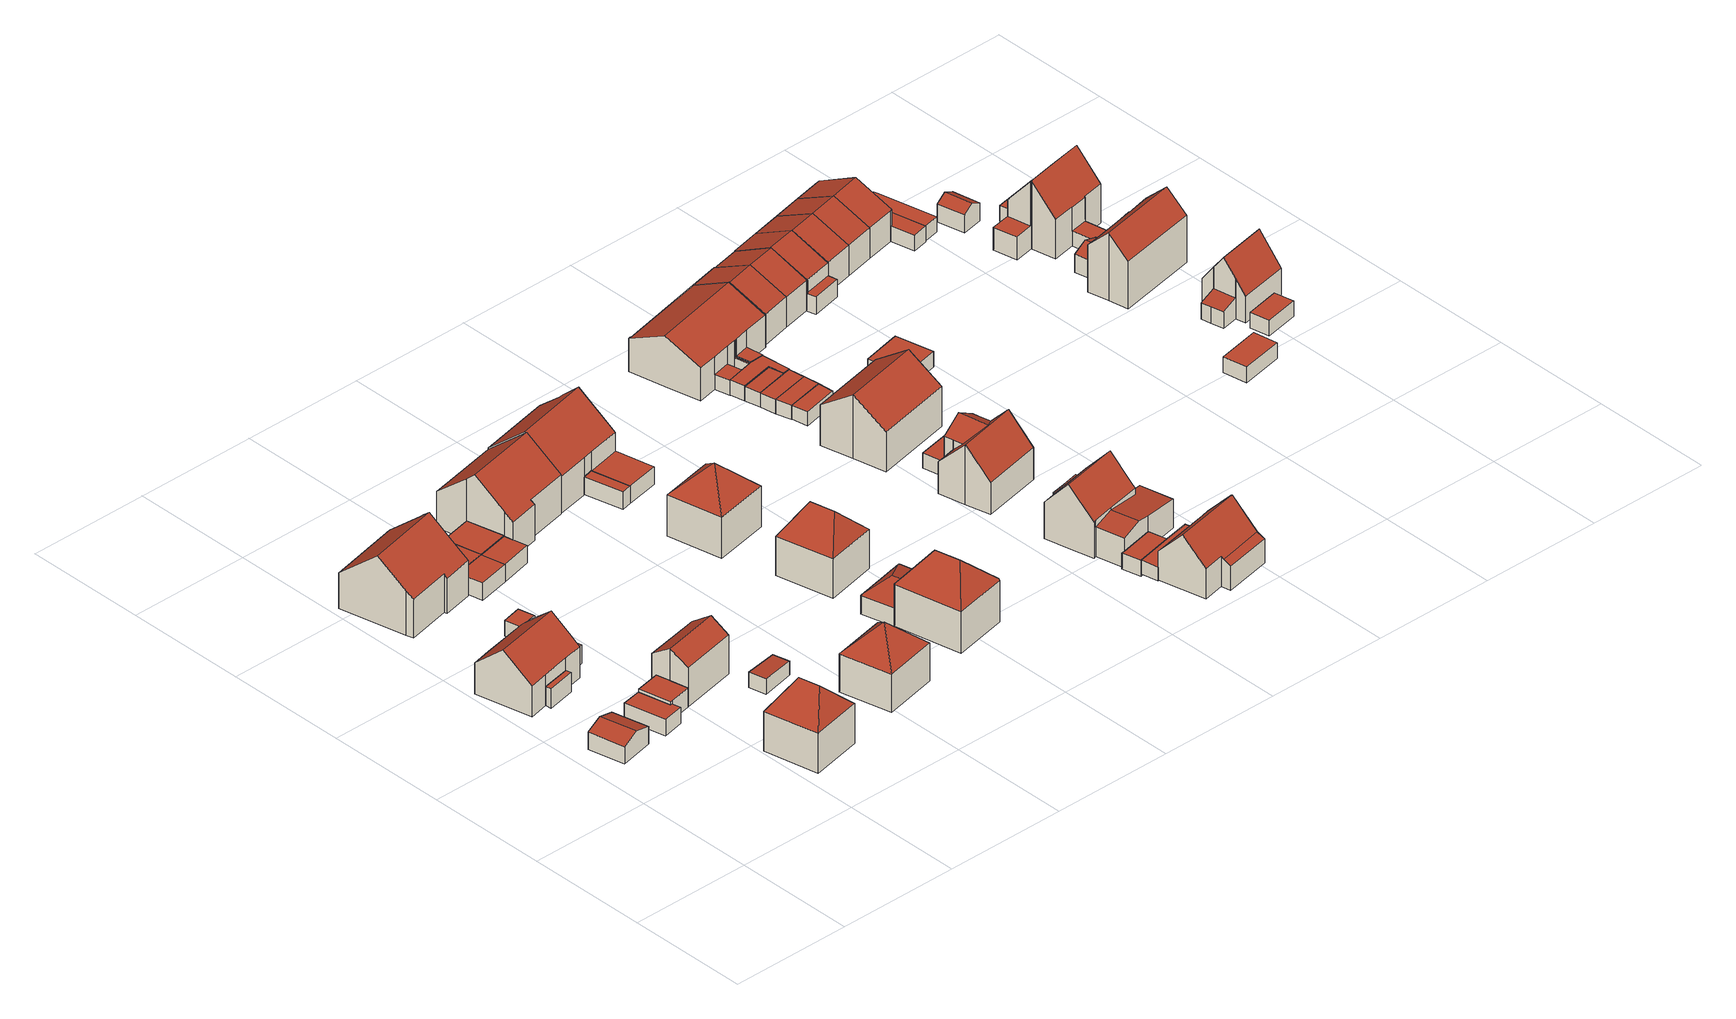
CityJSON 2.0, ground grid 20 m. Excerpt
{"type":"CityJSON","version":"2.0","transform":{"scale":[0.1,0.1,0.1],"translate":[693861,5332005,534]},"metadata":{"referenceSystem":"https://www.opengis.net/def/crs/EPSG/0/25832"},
"CityObjects":{
"building1":{"type":"Building","attributes":{"Gemeindeschluessel":"09162000","HoeheDach":"538.775","HoeheGrund":"534.990","Methode":"1000","NiedrigsteTraufeDesGebaeudes":"537.849","Geometrietyp2DReferenz":"3000","function":"31001_2000","roofType":"3100","measuredHeight":3.79},"geometry":[{"type":"MultiSurface","lod":"2","boundaries":[[[0,1,2,3]],[[4,5,6,7]],[[8,7,6,1,0]],[[9,4,7,8]],[[8,0,3,9]],[[3,2,5,4,9]],[[5,2,1,6]]],"semantics":{"surfaces":[{"type":"WallSurface"},{"type":"RoofSurface"},{"type":"GroundSurface"}],"values":[0,1,0,0,2,0,1]}}]},
"building2":{"type":"Building","attributes":{"Gemeindeschluessel":"09162000","HoeheDach":"538.410","HoeheGrund":"535.240","Methode":"3100","NiedrigsteTraufeDesGebaeudes":"538.410","Geometrietyp2DReferenz":"3000","function":"31001_1000","roofType":"1000","measuredHeight":3.17},"geometry":[{"type":"MultiSurface","lod":"2","boundaries":[[[10,11,12,13]],[[14,15,13,12]],[[16,17,15,14]],[[11,10,17,16]],[[11,16,14,12]],[[17,10,13,15]]],"semantics":{"surfaces":[{"type":"WallSurface"},{"type":"GroundSurface"},{"type":"RoofSurface"}],"values":[0,1,0,2,0,0]}}]},
"building3":{"type":"Building","attributes":{"Gemeindeschluessel":"09162000","HoeheDach":"544.439","HoeheGrund":"535.250","Methode":"1000","NiedrigsteTraufeDesGebaeudes":"540.440","Geometrietyp2DReferenz":"3000","function":"31001_1000","roofType":"3100","measuredHeight":9.19,"storeysAboveGround":2},"geometry":[{"type":"MultiSurface","lod":"2","boundaries":[[[18,19,20,21,22,23,24]],[[25,23,22,26]],[[27,28,29,30]],[[31,32,33,27,30,34,25,26,35,15,14]],[[33,36,28,27]],[[35,21,20,15]],[[15,20,19,14]],[[30,29,37,34]],[[32,38,36,33]],[[14,19,18,31]],[[24,23,37,29,28,36,38]],[[26,22,21,35]],[[34,37,23,25]],[[31,18,24,38,32]]],"semantics":{"surfaces":[{"type":"RoofSurface"},{"type":"WallSurface"},{"type":"GroundSurface"}],"values":[0,1,1,2,1,1,1,1,1,1,0,1,1,1]}}]},
"building4":{"type":"Building","attributes":{"Gemeindeschluessel":"09162000","HoeheDach":"537.700","HoeheGrund":"535.039","Methode":"2000","NiedrigsteTraufeDesGebaeudes":"537.700","Geometrietyp2DReferenz":"3000","function":"31001_2000","roofType":"1000","measuredHeight":2.66},"geometry":[{"type":"MultiSurface","lod":"2","boundaries":[[[39,40,41,42]],[[43,39,42,44,45,46]],[[47,48,49,41,40,50]],[[46,47,50,43]],[[43,50,40,39]],[[45,48,47,46]],[[42,41,49,44]],[[44,49,48,45]]],"semantics":{"surfaces":[{"type":"WallSurface"},{"type":"GroundSurface"},{"type":"RoofSurface"}],"values":[0,1,2,0,0,0,0,0]}}]},
"building5":{"type":"Building","attributes":{"Gemeindeschluessel":"09162000","HoeheDach":"538.163","HoeheGrund":"534.995","Methode":"1000","NiedrigsteTraufeDesGebaeudes":"538.163","Geometrietyp2DReferenz":"3000","function":"31001_2000","roofType":"1000","measuredHeight":3.17,"storeysAboveGround":1},"geometry":[{"type":"MultiSurface","lod":"2","boundaries":[[[44,51,52,42]],[[39,53,54,55,44,42]],[[42,52,56,39]],[[39,56,57,53]],[[54,58,59,55]],[[52,51,59,58,57,56]],[[55,59,51,44]],[[53,57,58,54]]],"semantics":{"surfaces":[{"type":"WallSurface"},{"type":"GroundSurface"},{"type":"RoofSurface"}],"values":[0,1,0,0,0,2,0,0]}}]},
"building6":{"type":"Building","attributes":{"Gemeindeschluessel":"09162000","HoeheDach":"546.000","HoeheGrund":"535.110","Methode":"2000","NiedrigsteTraufeDesGebaeudes":"541.661","Geometrietyp2DReferenz":"3000","function":"31001_1000","roofType":"3200","measuredHeight":10.89,"storeysAboveGround":2},"geometry":[{"type":"MultiSurface","lod":"2","boundaries":[[[60,61,62,63]],[[64,65,66,67]],[[64,60,63,65]],[[66,65,63,68]],[[69,61,60]],[[66,68,69,67]],[[62,68,63]],[[61,69,68,62]],[[64,67,69,60]]],"semantics":{"surfaces":[{"type":"RoofSurface"},{"type":"GroundSurface"},{"type":"WallSurface"}],"values":[0,1,2,2,0,2,0,0,2]}}]},
"building7":{"type":"Building","attributes":{"Gemeindeschluessel":"09162000","HoeheDach":"538.311","HoeheGrund":"535.220","Methode":"1000","NiedrigsteTraufeDesGebaeudes":"538.311","Geometrietyp2DReferenz":"3000","function":"31001_1000","roofType":"1000","measuredHeight":3.09,"storeysAboveGround":1},"geometry":[{"type":"MultiSurface","lod":"2","boundaries":[[[26,70,71,25]],[[72,73,70,26]],[[25,71,74,34]],[[71,70,73,75,74]],[[76,75,73,72]],[[34,74,75,76]],[[34,76,72,26,25]]],"semantics":{"surfaces":[{"type":"WallSurface"},{"type":"RoofSurface"},{"type":"GroundSurface"}],"values":[0,0,0,1,0,0,2]}}]},
"building8":{"type":"Building","attributes":{"Gemeindeschluessel":"09162000","HoeheDach":"546.313","HoeheGrund":"534.990","Methode":"1000","NiedrigsteTraufeDesGebaeudes":"540.939","Geometrietyp2DReferenz":"3000","function":"31001_1000","roofType":"3100","measuredHeight":11.32,"storeysAboveGround":2},"geometry":[{"type":"MultiSurface","lod":"2","boundaries":[[[77,78,79,80,81,82]],[[83,84,85,78,77,86,87,88]],[[89,87,86,90]],[[91,90,86,77,82]],[[92,80,79,93]],[[94,85,84,95]],[[91,82,81,96]],[[94,93,79,78,85]],[[97,83,88,98]],[[83,97,95,84]],[[98,88,87,89]],[[96,81,80,92]],[[97,98,89,90,91,96,92,93,94,95]]],"semantics":{"surfaces":[{"type":"RoofSurface"},{"type":"WallSurface"},{"type":"GroundSurface"}],"values":[0,0,1,1,1,1,1,1,1,1,1,1,2]}}]},
"building9":{"type":"Building","attributes":{"Gemeindeschluessel":"09162000","HoeheDach":"537.729","HoeheGrund":"535.110","Methode":"3100","NiedrigsteTraufeDesGebaeudes":"537.729","Geometrietyp2DReferenz":"3000","function":"31001_2000","roofType":"1000","measuredHeight":2.62},"geometry":[{"type":"MultiSurface","lod":"2","boundaries":[[[99,100,101,102]],[[103,99,102,104]],[[100,105,106,101]],[[104,102,101,106]],[[105,100,99,103]],[[105,103,104,106]]],"semantics":{"surfaces":[{"type":"WallSurface"},{"type":"GroundSurface"},{"type":"RoofSurface"}],"values":[0,0,0,1,2,0]}}]},
"building10":{"type":"Building","attributes":{"Gemeindeschluessel":"09162000","HoeheDach":"543.566","HoeheGrund":"534.995","Methode":"2000","NiedrigsteTraufeDesGebaeudes":"541.427","Geometrietyp2DReferenz":"3000","function":"31001_1000","roofType":"3100","measuredHeight":8.57,"storeysAboveGround":2},"geometry":[{"type":"MultiSurface","lod":"2","boundaries":[[[55,107,108,54]],[[109,110,55,54,53,111,112]],[[112,113,114,109]],[[115,114,113,116]],[[54,108,115,116,111,53]],[[111,116,113,112]],[[109,114,117,110]],[[110,117,107,55]],[[108,107,117,114,115]]],"semantics":{"surfaces":[{"type":"WallSurface"},{"type":"GroundSurface"},{"type":"RoofSurface"}],"values":[0,1,0,2,0,0,0,0,2]}}]},
"building11":{"type":"Building","attributes":{"Gemeindeschluessel":"09162000","HoeheDach":"538.100","HoeheGrund":"535.170","Methode":"2000","NiedrigsteTraufeDesGebaeudes":"538.100","Geometrietyp2DReferenz":"3000","function":"51009_1610","roofType":"1000","measuredHeight":2.93},"geometry":[{"type":"MultiSurface","lod":"2","boundaries":[[[118,119,120,121]],[[121,120,122,123]],[[123,122,124,125]],[[125,126,118,121,123]],[[122,120,119,127,124]],[[126,127,119,118]],[[125,124,127,126]]],"semantics":{"surfaces":[{"type":"WallSurface"},{"type":"GroundSurface"},{"type":"RoofSurface"}],"values":[0,0,0,1,2,0,0]}}]},
"building12":{"type":"Building","attributes":{"Gemeindeschluessel":"09162000","HoeheDach":"537.677","HoeheGrund":"535.109","Methode":"2000","NiedrigsteTraufeDesGebaeudes":"537.383","Geometrietyp2DReferenz":"3000","function":"31001_2000","roofType":"1000","measuredHeight":2.57},"geometry":[{"type":"MultiSurface","lod":"2","boundaries":[[[128,129,130,131]],[[131,132,133,128]],[[128,133,134,129]],[[129,134,135,130]],[[132,135,134,133]],[[130,135,132,131]]],"semantics":{"surfaces":[{"type":"GroundSurface"},{"type":"WallSurface"},{"type":"RoofSurface"}],"values":[0,1,1,1,2,1]}}]},
"building13":{"type":"Building","attributes":{"Gemeindeschluessel":"09162000","HoeheDach":"538.155","HoeheGrund":"535.100","Methode":"1000","NiedrigsteTraufeDesGebaeudes":"538.155","Geometrietyp2DReferenz":"3000","function":"31001_2000","roofType":"1000","measuredHeight":3.06},"geometry":[{"type":"MultiSurface","lod":"2","boundaries":[[[136,137,138,139]],[[140,141,138,137]],[[142,143,140,137,136]],[[144,141,140,143]],[[145,142,136,139]],[[144,145,139,138,141]],[[144,143,142,145]]],"semantics":{"surfaces":[{"type":"WallSurface"},{"type":"RoofSurface"},{"type":"GroundSurface"}],"values":[0,0,1,0,0,2,0]}}]},
"building14":{"type":"Building","attributes":{"Gemeindeschluessel":"09162000","HoeheDach":"538.100","HoeheGrund":"535.170","Methode":"2000","NiedrigsteTraufeDesGebaeudes":"538.100","Geometrietyp2DReferenz":"3000","function":"51009_1610","roofType":"1000","measuredHeight":2.93},"geometry":[{"type":"MultiSurface","lod":"2","boundaries":[[[126,146,147,148,118]],[[126,127,149,146]],[[146,149,150,147]],[[119,151,150,149,127]],[[147,150,151,148]],[[118,119,127,126]],[[148,151,119,118]]],"semantics":{"surfaces":[{"type":"GroundSurface"},{"type":"WallSurface"},{"type":"RoofSurface"}],"values":[0,1,1,2,1,1,1]}}]},
"building15":{"type":"Building","attributes":{"Gemeindeschluessel":"09162000","HoeheDach":"538.173","HoeheGrund":"535.120","Methode":"1000","NiedrigsteTraufeDesGebaeudes":"538.173","Geometrietyp2DReferenz":"3000","function":"31001_2000","roofType":"1000","measuredHeight":3.05},"geometry":[{"type":"MultiSurface","lod":"2","boundaries":[[[152,153,154,155,156]],[[154,153,140,141]],[[152,137,140,153]],[[138,137,152,156]],[[141,140,137,138]],[[138,156,155,154,141]]],"semantics":{"surfaces":[{"type":"WallSurface"},{"type":"RoofSurface"},{"type":"GroundSurface"}],"values":[0,0,1,0,0,2]}}]},
"building16":{"type":"Building","attributes":{"Gemeindeschluessel":"09162000","HoeheDach":"545.880","HoeheGrund":"535.213","Methode":"2000","NiedrigsteTraufeDesGebaeudes":"541.522","Geometrietyp2DReferenz":"3000","function":"31001_1000","roofType":"3500","measuredHeight":10.67,"storeysAboveGround":2},"geometry":[{"type":"MultiSurface","lod":"2","boundaries":[[[157,158,159,160]],[[161,162,163]],[[164,165,162]],[[159,165,164,160]],[[162,165,163]],[[158,163,165,159]],[[160,164,161,157]],[[164,162,161]],[[157,161,163,158]]],"semantics":{"surfaces":[{"type":"GroundSurface"},{"type":"RoofSurface"},{"type":"WallSurface"}],"values":[0,1,1,2,1,2,2,1,2]}}]},
"building17":{"type":"Building","attributes":{"Gemeindeschluessel":"09162000","HoeheDach":"546.346","HoeheGrund":"535.000","Methode":"1000","NiedrigsteTraufeDesGebaeudes":"540.971","Geometrietyp2DReferenz":"3000","function":"31001_1000","roofType":"3100","measuredHeight":11.35,"storeysAboveGround":2},"geometry":[{"type":"MultiSurface","lod":"2","boundaries":[[[166,167,168,169,170,171]],[[168,172,173,174,169]],[[175,176,177,178]],[[167,179,177,176,180,172,168]],[[170,169,174,181]],[[178,177,179,182]],[[183,184,175,178,182,166,171,170,181]],[[184,180,176,175]],[[181,174,173,183]],[[183,173,172,180,184]],[[182,179,167,166]]],"semantics":{"surfaces":[{"type":"WallSurface"},{"type":"RoofSurface"},{"type":"GroundSurface"}],"values":[0,1,0,1,0,0,2,0,0,0,0]}}]},
"building18":{"type":"Building","attributes":{"Gemeindeschluessel":"09162000","HoeheDach":"546.880","HoeheGrund":"535.470","Methode":"2000","NiedrigsteTraufeDesGebaeudes":"542.416","Geometrietyp2DReferenz":"3000","function":"31001_1000","roofType":"3200","measuredHeight":11.41,"storeysAboveGround":2},"geometry":[{"type":"MultiSurface","lod":"2","boundaries":[[[185,186,187,188]],[[189,190,191,192,193]],[[187,186,194,195,196,193,192,197]],[[198,199,185,188]],[[200,195,194,201]],[[202,196,195,200]],[[189,193,196,202]],[[199,201,194,186,185]],[[198,203,204,190,189,202,200,201,199]],[[204,203,205,206,207]],[[197,192,191,207,206]],[[204,207,191,190]],[[198,188,205,203]],[[188,187,197,206,205]]],"semantics":{"surfaces":[{"type":"RoofSurface"},{"type":"WallSurface"},{"type":"GroundSurface"}],"values":[0,1,0,1,1,1,1,1,2,1,0,1,1,0]}}]},
"building19":{"type":"Building","attributes":{"Gemeindeschluessel":"09162000","HoeheDach":"540.010","HoeheGrund":"535.380","Methode":"2000","NiedrigsteTraufeDesGebaeudes":"538.535","Geometrietyp2DReferenz":"3000","function":"31001_2000","roofType":"3200","measuredHeight":4.63},"geometry":[{"type":"MultiSurface","lod":"2","boundaries":[[[208,209,210]],[[211,212,213,214]],[[215,216,217,218]],[[215,219,220,210,209,216]],[[213,212,208,210,220]],[[218,217,212,211]],[[214,213,220,219]],[[215,218,211,214,219]],[[212,217,216,209,208]]],"semantics":{"surfaces":[{"type":"RoofSurface"},{"type":"WallSurface"},{"type":"GroundSurface"}],"values":[0,1,1,1,0,1,1,2,0]}}]},
"building20":{"type":"Building","attributes":{"Gemeindeschluessel":"09162000","HoeheDach":"546.290","HoeheGrund":"535.370","Methode":"2000","NiedrigsteTraufeDesGebaeudes":"541.881","Geometrietyp2DReferenz":"3000","function":"31001_1000","roofType":"3200","measuredHeight":10.92,"storeysAboveGround":2},"geometry":[{"type":"MultiSurface","lod":"2","boundaries":[[[221,222,223]],[[224,225,223,226]],[[227,228,229,230]],[[229,231,225]],[[225,231,221,223]],[[224,226,227,230]],[[227,226,223,222,228]],[[224,230,229,225]],[[231,229,228,222,221]]],"semantics":{"surfaces":[{"type":"RoofSurface"},{"type":"WallSurface"},{"type":"GroundSurface"}],"values":[0,1,1,0,0,2,1,1,0]}}]},
"building21":{"type":"Building","attributes":{"Gemeindeschluessel":"09162000","HoeheDach":"538.100","HoeheGrund":"535.230","Methode":"2000","NiedrigsteTraufeDesGebaeudes":"538.100","Geometrietyp2DReferenz":"3000","function":"51009_1610","roofType":"1000","measuredHeight":2.87},"geometry":[{"type":"MultiSurface","lod":"2","boundaries":[[[232,233,234,235]],[[235,234,236,237]],[[238,239,233,232]],[[232,235,237,238]],[[237,236,239,238]],[[239,236,234,233]]],"semantics":{"surfaces":[{"type":"WallSurface"},{"type":"GroundSurface"},{"type":"RoofSurface"}],"values":[0,0,0,1,0,2]}}]},
"building22":{"type":"Building","attributes":{"Gemeindeschluessel":"09162000","HoeheDach":"546.580","HoeheGrund":"535.200","Methode":"2000","NiedrigsteTraufeDesGebaeudes":"542.000","Geometrietyp2DReferenz":"3000","function":"31001_1000","roofType":"3500","measuredHeight":11.38,"storeysAboveGround":2},"geometry":[{"type":"MultiSurface","lod":"2","boundaries":[[[240,241,242,243]],[[241,244,242]],[[243,242,245,246]],[[247,245,244]],[[247,244,241]],[[248,247,241,240]],[[244,245,242]],[[240,243,246,248]],[[246,245,247,248]]],"semantics":{"surfaces":[{"type":"WallSurface"},{"type":"RoofSurface"},{"type":"GroundSurface"}],"values":[0,1,0,1,1,0,1,2,0]}}]},
"building23":{"type":"Building","attributes":{"Gemeindeschluessel":"09162000","HoeheDach":"546.288","HoeheGrund":"535.080","Methode":"1000","NiedrigsteTraufeDesGebaeudes":"541.197","Geometrietyp2DReferenz":"3000","function":"31001_9998","roofType":"3100","measuredHeight":11.21,"storeysAboveGround":2},"geometry":[{"type":"MultiSurface","lod":"2","boundaries":[[[249,250,251,252]],[[253,254,255,256]],[[257,258,259,260]],[[260,259,261,262]],[[252,251,263,264,265]],[[263,259,258,255,254,264]],[[265,264,254,253]],[[251,250,266,261,259,263]],[[267,266,250,249]],[[252,265,253,256,257,260,262,267,249]],[[256,255,258,257]],[[262,261,266,267]]],"semantics":{"surfaces":[{"type":"WallSurface"},{"type":"RoofSurface"},{"type":"GroundSurface"}],"values":[0,0,0,0,0,1,0,1,0,2,0,0]}}]},
"building24":{"type":"Building","attributes":{"Gemeindeschluessel":"09162000","HoeheDach":"538.062","HoeheGrund":"535.230","Methode":"1000","NiedrigsteTraufeDesGebaeudes":"538.062","Geometrietyp2DReferenz":"3000","function":"31001_2000","roofType":"1000","measuredHeight":2.83},"geometry":[{"type":"MultiSurface","lod":"2","boundaries":[[[235,234,268,269]],[[270,271,236,237]],[[236,271,268,234]],[[235,269,270,237]],[[237,236,234,235]],[[269,268,271,270]]],"semantics":{"surfaces":[{"type":"WallSurface"},{"type":"RoofSurface"},{"type":"GroundSurface"}],"values":[0,0,1,2,0,0]}}]},
"building25":{"type":"Building","attributes":{"Gemeindeschluessel":"09162000","HoeheDach":"538.194","HoeheGrund":"535.650","Methode":"1000","NiedrigsteTraufeDesGebaeudes":"538.194","Geometrietyp2DReferenz":"3000","function":"31001_2000","roofType":"1000","measuredHeight":2.54},"geometry":[{"type":"MultiSurface","lod":"2","boundaries":[[[272,273,274,275]],[[276,277,278,279]],[[280,276,279,272,275]],[[274,273,278,277,281]],[[279,278,273,272]],[[280,281,277,276]],[[275,274,281,280]]],"semantics":{"surfaces":[{"type":"WallSurface"},{"type":"GroundSurface"},{"type":"RoofSurface"}],"values":[0,0,1,2,0,0,0]}}]},
"building26":{"type":"Building","attributes":{"Gemeindeschluessel":"09162000","HoeheDach":"538.273","HoeheGrund":"535.950","Methode":"1000","NiedrigsteTraufeDesGebaeudes":"538.273","Geometrietyp2DReferenz":"3000","function":"31001_2000","roofType":"1000","measuredHeight":2.32},"geometry":[{"type":"MultiSurface","lod":"2","boundaries":[[[282,283,284,285]],[[286,287,288,285,284]],[[289,290,288,287]],[[291,289,287,286]],[[283,291,286,284]],[[290,282,285,288]],[[283,282,290,289,291]]],"semantics":{"surfaces":[{"type":"WallSurface"},{"type":"GroundSurface"},{"type":"RoofSurface"}],"values":[0,1,0,0,0,0,2]}}]},
"building27":{"type":"Building","attributes":{"Gemeindeschluessel":"09162000","HoeheDach":"545.310","HoeheGrund":"536.240","Methode":"2000","NiedrigsteTraufeDesGebaeudes":"540.212","Geometrietyp2DReferenz":"3000","function":"31001_1000","roofType":"3100","measuredHeight":9.07,"storeysAboveGround":1},"geometry":[{"type":"MultiSurface","lod":"2","boundaries":[[[292,293,294,295,296,297]],[[298,299,300,301]],[[302,293,292,297,303,304,305,298,301]],[[297,296,306,303]],[[302,301,300,307,308]],[[298,305,309,310,311,299]],[[304,312,309,305]],[[300,299,311,307]],[[295,310,309,312,306,296]],[[303,306,312,304]],[[294,308,307,311,310,295]],[[302,308,294,293]]],"semantics":{"surfaces":[{"type":"WallSurface"},{"type":"GroundSurface"},{"type":"RoofSurface"}],"values":[0,0,1,0,0,0,0,2,2,0,2,0]}}]},
"building28":{"type":"Building","attributes":{"Gemeindeschluessel":"09162000","HoeheDach":"546.013","HoeheGrund":"535.360","Methode":"2000","NiedrigsteTraufeDesGebaeudes":"539.810","Geometrietyp2DReferenz":"3000","function":"31001_1000","roofType":"3100","measuredHeight":10.65,"storeysAboveGround":1},"geometry":[{"type":"MultiSurface","lod":"2","boundaries":[[[313,314,315,316]],[[317,318,319,320]],[[321,319,318,322,323,324,325]],[[314,326,327,328,317,329,315]],[[327,323,322,328]],[[330,331,332,333]],[[334,324,323,335]],[[336,337,338,339]],[[340,341,321,325,337,336]],[[342,335,323,327,326]],[[343,316,315,329,344]],[[343,344,320,345]],[[334,346,347,348,349,324]],[[350,348,347,332,331]],[[330,339,338,350,331]],[[328,322,318,317]],[[325,324,349,338,337]],[[333,332,347,346]],[[343,345,341,340,336,339,330,333,346,334,335,342,313,316]],[[314,313,342,326]],[[350,338,349,348]],[[344,329,317,320]],[[345,320,319,321,341]]],"semantics":{"surfaces":[{"type":"WallSurface"},{"type":"RoofSurface"},{"type":"GroundSurface"}],"values":[0,0,1,1,0,0,0,0,0,0,0,0,0,1,0,0,1,0,2,0,0,1,0]}}]},
"building29":{"type":"Building","attributes":{"Gemeindeschluessel":"09162000","HoeheDach":"545.730","HoeheGrund":"535.700","Methode":"2000","NiedrigsteTraufeDesGebaeudes":"540.971","Geometrietyp2DReferenz":"3000","function":"31001_1000","roofType":"3100","measuredHeight":10.03,"storeysAboveGround":2},"geometry":[{"type":"MultiSurface","lod":"2","boundaries":[[[351,352,353,354]],[[355,356,353,352,357]],[[358,359,360,361,362,351,354,363,364,365]],[[351,362,357,352]],[[360,366,367,361]],[[358,368,369,359]],[[358,365,370,371,368]],[[355,357,367,366,372]],[[364,363,373,374,375]],[[364,375,370,365]],[[372,366,376]],[[360,359,369,376,366]],[[371,374,373,356,355,372,376,369,368]],[[356,373,363,354,353]],[[371,370,375,374]],[[361,367,357,362]]],"semantics":{"surfaces":[{"type":"WallSurface"},{"type":"RoofSurface"},{"type":"GroundSurface"}],"values":[0,1,2,0,0,0,0,1,0,0,0,0,1,0,1,0]}}]},
"building30":{"type":"Building","attributes":{"Gemeindeschluessel":"09162000","HoeheDach":"538.274","HoeheGrund":"535.770","Methode":"1000","NiedrigsteTraufeDesGebaeudes":"538.274","Geometrietyp2DReferenz":"3000","function":"31001_2000","roofType":"1000","measuredHeight":2.5},"geometry":[{"type":"MultiSurface","lod":"2","boundaries":[[[377,378,379,380]],[[381,382,383,384]],[[380,379,385,386]],[[386,385,382,381]],[[384,383,378,377]],[[383,382,385,379,378]],[[377,380,386,381,384]]],"semantics":{"surfaces":[{"type":"WallSurface"},{"type":"RoofSurface"},{"type":"GroundSurface"}],"values":[0,0,0,0,0,1,2]}}]},
"building31":{"type":"Building","attributes":{"Gemeindeschluessel":"09162000","HoeheDach":"546.185","HoeheGrund":"535.590","Methode":"1000","NiedrigsteTraufeDesGebaeudes":"542.306","Geometrietyp2DReferenz":"3000","function":"31001_1000","roofType":"3100","measuredHeight":10.6,"storeysAboveGround":2},"geometry":[{"type":"MultiSurface","lod":"2","boundaries":[[[387,388,389,390]],[[391,392,393,394,395,396]],[[394,397,389,395]],[[391,387,390,392]],[[390,389,397,398]],[[393,398,397,394]],[[392,390,398,393]],[[396,388,387,391]],[[395,389,388,396]]],"semantics":{"surfaces":[{"type":"RoofSurface"},{"type":"GroundSurface"},{"type":"WallSurface"}],"values":[0,1,2,2,0,2,2,2,2]}}]},
"building32":{"type":"Building","attributes":{"Gemeindeschluessel":"09162000","HoeheDach":"537.650","HoeheGrund":"535.290","Methode":"1000","NiedrigsteTraufeDesGebaeudes":"537.650","Geometrietyp2DReferenz":"3000","function":"31001_2000","roofType":"1000","measuredHeight":2.36},"geometry":[{"type":"MultiSurface","lod":"2","boundaries":[[[399,400,401,402]],[[403,404,400,399]],[[405,406,402,401]],[[404,405,401,400]],[[406,403,399,402]],[[406,405,404,403]]],"semantics":{"surfaces":[{"type":"GroundSurface"},{"type":"WallSurface"},{"type":"RoofSurface"}],"values":[0,1,1,1,1,2]}}]},
"building33":{"type":"Building","attributes":{"Gemeindeschluessel":"09162000","HoeheDach":"537.650","HoeheGrund":"535.220","Methode":"1000","NiedrigsteTraufeDesGebaeudes":"537.650","Geometrietyp2DReferenz":"3000","function":"31001_2000","roofType":"1000","measuredHeight":2.43},"geometry":[{"type":"MultiSurface","lod":"2","boundaries":[[[407,408,409,410]],[[410,405,411,407]],[[412,411,405,406]],[[409,406,405,410]],[[406,409,408,412]],[[412,408,407,411]]],"semantics":{"surfaces":[{"type":"GroundSurface"},{"type":"WallSurface"},{"type":"RoofSurface"}],"values":[0,1,2,1,1,1]}}]},
"building34":{"type":"Building","attributes":{"Gemeindeschluessel":"09162000","HoeheDach":"537.625","HoeheGrund":"535.190","Methode":"1000","NiedrigsteTraufeDesGebaeudes":"537.625","Geometrietyp2DReferenz":"3000","function":"31001_2000","roofType":"1000","measuredHeight":2.44},"geometry":[{"type":"MultiSurface","lod":"2","boundaries":[[[413,414,415,416]],[[417,418,415,414]],[[419,417,414,413]],[[418,420,416,415]],[[420,418,417,419]],[[420,419,413,416]]],"semantics":{"surfaces":[{"type":"GroundSurface"},{"type":"WallSurface"},{"type":"RoofSurface"}],"values":[0,1,1,1,2,1]}}]},
"building35":{"type":"Building","attributes":{"Gemeindeschluessel":"09162000","HoeheDach":"537.641","HoeheGrund":"535.190","Methode":"1000","NiedrigsteTraufeDesGebaeudes":"537.641","Geometrietyp2DReferenz":"3000","function":"31001_2000","roofType":"1000","measuredHeight":2.45},"geometry":[{"type":"MultiSurface","lod":"2","boundaries":[[[412,408,421,422]],[[422,419,417,411,412]],[[407,411,417,414]],[[408,412,411,407]],[[422,421,413,419]],[[413,421,408,407,414]],[[414,417,419,413]]],"semantics":{"surfaces":[{"type":"WallSurface"},{"type":"RoofSurface"},{"type":"GroundSurface"}],"values":[0,1,0,0,0,2,0]}}]},
"building36":{"type":"Building","attributes":{"Gemeindeschluessel":"09162000","HoeheDach":"537.713","HoeheGrund":"535.180","Methode":"1000","NiedrigsteTraufeDesGebaeudes":"537.713","Geometrietyp2DReferenz":"3000","function":"31001_2000","roofType":"1000","measuredHeight":2.53},"geometry":[{"type":"MultiSurface","lod":"2","boundaries":[[[415,423,424,425]],[[416,415,425,426,427,421,413]],[[428,429,430,431,432,424,423]],[[416,413,429,428]],[[421,430,429,413]],[[415,416,428,423]],[[427,426,432,431]],[[425,424,432,426]],[[421,427,431,430]]],"semantics":{"surfaces":[{"type":"WallSurface"},{"type":"GroundSurface"},{"type":"RoofSurface"}],"values":[0,1,2,0,0,0,0,0,0]}}]},
"building37":{"type":"Building","attributes":{"Gemeindeschluessel":"09162000","HoeheDach":"543.460","HoeheGrund":"535.140","Methode":"2000","NiedrigsteTraufeDesGebaeudes":"537.560","Geometrietyp2DReferenz":"3000","function":"31001_1000","roofType":"3100","measuredHeight":8.32,"storeysAboveGround":2},"geometry":[{"type":"MultiSurface","lod":"2","boundaries":[[[433,434,435,436]],[[437,438,439,440]],[[441,442,443,444,445]],[[446,447,445,444]],[[448,442,441,449,435,434,450,451]],[[452,453,438,437]],[[454,455,453,452]],[[450,456,457,451]],[[458,448,451,457,459]],[[460,461,462,463,455,454]],[[446,444,443,458,459,461,460,454,452,437,440,464,465],[466,467,433,436]],[[436,435,449,468,466]],[[469,465,464,440,439,470]],[[466,468,456,467]],[[450,434,433,467,456]],[[462,457,456,468,445,447,469,470,463]],[[463,470,439,438,453,455]],[[441,445,468,449]],[[443,442,448,458]],[[465,469,447,446]],[[459,457,462,461]]],"semantics":{"surfaces":[{"type":"WallSurface"},{"type":"RoofSurface"},{"type":"GroundSurface"}],"values":[0,0,0,0,1,0,0,0,0,0,2,0,0,0,0,1,1,0,0,0,0]}}]},
"building38":{"type":"Building","attributes":{"Gemeindeschluessel":"09162000","HoeheDach":"537.800","HoeheGrund":"535.400","Methode":"2000","NiedrigsteTraufeDesGebaeudes":"537.800","Geometrietyp2DReferenz":"3000","function":"51009_1610","roofType":"1000","measuredHeight":2.4},"geometry":[{"type":"MultiSurface","lod":"2","boundaries":[[[471,472,473,474]],[[475,471,474,476]],[[477,475,476,478]],[[471,475,477,472]],[[474,473,478,476]],[[472,477,478,473]]],"semantics":{"surfaces":[{"type":"WallSurface"},{"type":"GroundSurface"},{"type":"RoofSurface"}],"values":[0,0,0,1,2,0]}}]},
"building39":{"type":"Building","attributes":{"Gemeindeschluessel":"09162000","HoeheDach":"543.518","HoeheGrund":"535.460","Methode":"1000","NiedrigsteTraufeDesGebaeudes":"540.591","Geometrietyp2DReferenz":"3000","function":"31001_1000","roofType":"3100","measuredHeight":8.06,"storeysAboveGround":2},"geometry":[{"type":"MultiSurface","lod":"2","boundaries":[[[479,480,481,482]],[[482,481,483,439]],[[484,439,483,485]],[[485,483,481,486]],[[486,481,480,487]],[[488,479,482,439,484]],[[487,480,479,488]],[[488,484,485,486,487]]],"semantics":{"surfaces":[{"type":"RoofSurface"},{"type":"WallSurface"},{"type":"GroundSurface"}],"values":[0,0,1,1,1,1,1,2]}}]},
"building40":{"type":"Building","attributes":{"Gemeindeschluessel":"09162000","HoeheDach":"538.343","HoeheGrund":"535.710","Methode":"1000","NiedrigsteTraufeDesGebaeudes":"538.343","Geometrietyp2DReferenz":"3000","function":"31001_2000","roofType":"1000","measuredHeight":2.63},"geometry":[{"type":"MultiSurface","lod":"2","boundaries":[[[489,490,491,492]],[[493,494,495,496]],[[492,491,494,493]],[[496,495,490,489]],[[496,489,492,493]],[[494,491,490,495]]],"semantics":{"surfaces":[{"type":"WallSurface"},{"type":"GroundSurface"},{"type":"RoofSurface"}],"values":[0,0,0,0,1,2]}}]},
"building41":{"type":"Building","attributes":{"Gemeindeschluessel":"09162000","HoeheDach":"543.543","HoeheGrund":"535.470","Methode":"1000","NiedrigsteTraufeDesGebaeudes":"540.546","Geometrietyp2DReferenz":"3000","function":"31001_1000","roofType":"3100","measuredHeight":8.07,"storeysAboveGround":2},"geometry":[{"type":"MultiSurface","lod":"2","boundaries":[[[497,498,499,500]],[[481,498,501,502]],[[487,503,481,486]],[[486,481,502,485]],[[485,502,501,504]],[[505,506,503,487]],[[504,501,498,497]],[[500,499,506,505]],[[505,487,486,485,504,497,500]],[[503,506,499,498,481]]],"semantics":{"surfaces":[{"type":"WallSurface"},{"type":"RoofSurface"},{"type":"GroundSurface"}],"values":[0,1,0,0,0,0,0,0,2,1]}}]},
"building42":{"type":"Building","attributes":{"Gemeindeschluessel":"09162000","HoeheDach":"543.510","HoeheGrund":"535.500","Methode":"2000","NiedrigsteTraufeDesGebaeudes":"538.400","Geometrietyp2DReferenz":"3000","function":"31001_1000","roofType":"3100","measuredHeight":8.01,"storeysAboveGround":2},"geometry":[{"type":"MultiSurface","lod":"2","boundaries":[[[507,508,509,510]],[[504,497,498,507,510]],[[504,510,509,511]],[[512,513,514,515,516]],[[498,517,515,514,508,507]],[[497,500,518,519,517,498]],[[520,521,522,505]],[[505,522,518,500]],[[523,524,521,520]],[[513,511,509,508,514]],[[497,504,511,513,512,523,520,505,500]],[[512,516,524,523]],[[521,524,516,519,518,522]],[[516,515,517,519]]],"semantics":{"surfaces":[{"type":"RoofSurface"},{"type":"WallSurface"},{"type":"GroundSurface"}],"values":[0,1,1,1,0,1,1,1,1,1,2,1,0,1]}}]},
"building43":{"type":"Building","attributes":{"Gemeindeschluessel":"09162000","HoeheDach":"543.512","HoeheGrund":"535.500","Methode":"1000","NiedrigsteTraufeDesGebaeudes":"540.558","Geometrietyp2DReferenz":"3000","function":"31001_1000","roofType":"3100","measuredHeight":8.01,"storeysAboveGround":2},"geometry":[{"type":"MultiSurface","lod":"2","boundaries":[[[512,525,514,513]],[[512,513,511,526,527,528]],[[525,529,530,514]],[[527,530,529,528]],[[526,531,530,527]],[[511,509,531,526]],[[528,529,525,512]],[[514,530,531,509]],[[513,514,509,511]]],"semantics":{"surfaces":[{"type":"WallSurface"},{"type":"GroundSurface"},{"type":"RoofSurface"}],"values":[0,1,2,0,0,0,0,2,0]}}]},
"building44":{"type":"Building","attributes":{"Gemeindeschluessel":"09162000","HoeheDach":"543.510","HoeheGrund":"535.500","Methode":"1000","NiedrigsteTraufeDesGebaeudes":"540.576","Geometrietyp2DReferenz":"3000","function":"31001_1000","roofType":"3100","measuredHeight":8.01,"storeysAboveGround":2},"geometry":[{"type":"MultiSurface","lod":"2","boundaries":[[[529,532,533,530]],[[527,530,531,526]],[[528,527,526,534,535,536]],[[528,529,530,527]],[[535,533,532,536]],[[534,537,533,535]],[[536,532,529,528]],[[530,533,537,531]],[[526,531,537,534]]],"semantics":{"surfaces":[{"type":"RoofSurface"},{"type":"WallSurface"},{"type":"GroundSurface"}],"values":[0,1,2,1,1,1,1,0,1]}}]},
"building45":{"type":"Building","attributes":{"Gemeindeschluessel":"09162000","HoeheDach":"539.515","HoeheGrund":"536.920","Methode":"1000","NiedrigsteTraufeDesGebaeudes":"539.515","Geometrietyp2DReferenz":"3000","function":"31001_2000","roofType":"1000","measuredHeight":2.6},"geometry":[{"type":"MultiSurface","lod":"2","boundaries":[[[538,539,540,541]],[[542,543,544,545]],[[545,538,541,542]],[[542,541,540,543]],[[543,540,539,544]],[[544,539,538,545]]],"semantics":{"surfaces":[{"type":"RoofSurface"},{"type":"GroundSurface"},{"type":"WallSurface"}],"values":[0,1,2,2,2,2]}}]},
"building46":{"type":"Building","attributes":{"Gemeindeschluessel":"09162000","HoeheDach":"543.525","HoeheGrund":"535.480","Methode":"1000","NiedrigsteTraufeDesGebaeudes":"540.528","Geometrietyp2DReferenz":"3000","function":"31001_1000","roofType":"3100","measuredHeight":8.04,"storeysAboveGround":2},"geometry":[{"type":"MultiSurface","lod":"2","boundaries":[[[533,546,547,548,549,550,537]],[[535,533,537,534]],[[551,547,546,552]],[[536,532,533,535]],[[550,549,553]],[[554,555,556,557]],[[553,549,548,558]],[[534,537,550,553]],[[557,556,532,536]],[[552,554,557,536,535,534,553,558,551]],[[532,556,555,546,533]],[[558,548,547,551]],[[552,546,555,554]]],"semantics":{"surfaces":[{"type":"RoofSurface"},{"type":"WallSurface"},{"type":"GroundSurface"}],"values":[0,1,1,1,1,1,1,1,1,2,0,1,1]}}]},
"building47":{"type":"Building","attributes":{"Gemeindeschluessel":"09162000","HoeheDach":"538.110","HoeheGrund":"535.550","Methode":"1000","NiedrigsteTraufeDesGebaeudes":"538.110","Geometrietyp2DReferenz":"3000","function":"31001_2000","roofType":"1000","measuredHeight":2.56},"geometry":[{"type":"MultiSurface","lod":"2","boundaries":[[[559,560,561,557]],[[561,562,554,557]],[[559,563,564,560]],[[552,565,566,551]],[[559,557,554,552,551,567,563]],[[565,562,561,560,564,568,566]],[[566,568,567,551]],[[554,562,565,552]],[[564,563,567,568]]],"semantics":{"surfaces":[{"type":"WallSurface"},{"type":"GroundSurface"},{"type":"RoofSurface"}],"values":[0,0,0,0,1,2,0,0,0]}}]},
"building48":{"type":"Building","attributes":{"Gemeindeschluessel":"09162000","HoeheDach":"538.073","HoeheGrund":"535.620","Methode":"1000","NiedrigsteTraufeDesGebaeudes":"538.073","Geometrietyp2DReferenz":"3000","function":"31001_2000","roofType":"1000","measuredHeight":2.45},"geometry":[{"type":"MultiSurface","lod":"2","boundaries":[[[564,569,570,571,568]],[[572,573,574,575,576]],[[575,569,564,576]],[[572,568,571,573]],[[576,564,568,572]],[[573,571,570,574]],[[574,570,569,575]]],"semantics":{"surfaces":[{"type":"RoofSurface"},{"type":"GroundSurface"},{"type":"WallSurface"}],"values":[0,1,2,2,2,2,2]}}]},
"building49":{"type":"Building","attributes":{"Gemeindeschluessel":"09162000","HoeheDach":"540.300","HoeheGrund":"536.590","Methode":"2000","NiedrigsteTraufeDesGebaeudes":"539.417","Geometrietyp2DReferenz":"3000","function":"51009_1610","roofType":"3100","measuredHeight":3.71},"geometry":[{"type":"MultiSurface","lod":"2","boundaries":[[[577,578,579,580,581]],[[577,581,582,583]],[[584,585,579,578]],[[583,584,578,577]],[[585,586,580,579]],[[582,586,585,584,583]],[[581,580,586,582]]],"semantics":{"surfaces":[{"type":"WallSurface"},{"type":"GroundSurface"},{"type":"RoofSurface"}],"values":[0,1,2,0,2,0,0]}}]},
"building50":{"type":"Building","attributes":{"Gemeindeschluessel":"09162000","HoeheDach":"540.402","HoeheGrund":"536.481","Methode":"2000","NiedrigsteTraufeDesGebaeudes":"539.516","Geometrietyp2DReferenz":"3000","function":"31001_2000","roofType":"3100","measuredHeight":3.92,"storeysAboveGround":1},"geometry":[{"type":"MultiSurface","lod":"2","boundaries":[[[587,588,589,590,591,592]],[[593,594,595,596]],[[588,593,596,589]],[[594,597,598,595]],[[590,595,598,591]],[[588,587,592,597,594,593]],[[589,596,595,590]],[[591,598,597,592]]],"semantics":{"surfaces":[{"type":"GroundSurface"},{"type":"RoofSurface"},{"type":"WallSurface"}],"values":[0,1,2,1,2,2,2,2]}}]},
"building51":{"type":"Building","attributes":{"Gemeindeschluessel":"09162000","HoeheDach":"539.435","HoeheGrund":"536.820","Methode":"1000","NiedrigsteTraufeDesGebaeudes":"539.435","Geometrietyp2DReferenz":"3000","function":"31001_2000","roofType":"1000","measuredHeight":2.62},"geometry":[{"type":"MultiSurface","lod":"2","boundaries":[[[599,600,601,602]],[[602,603,604,599]],[[603,605,606,604]],[[601,605,603,602]],[[599,604,606,600]],[[600,606,605,601]]],"semantics":{"surfaces":[{"type":"GroundSurface"},{"type":"WallSurface"},{"type":"RoofSurface"}],"values":[0,1,2,1,1,1]}}]},
"building52":{"type":"Building","attributes":{"Gemeindeschluessel":"09162000","HoeheDach":"540.477","HoeheGrund":"536.522","Methode":"9999","NiedrigsteTraufeDesGebaeudes":"536.630","Geometrietyp2DReferenz":"3000","function":"31001_2000","roofType":"3100","measuredHeight":3.96},"geometry":[{"type":"MultiSurface","lod":"2","boundaries":[[[607,608,609,610,611]],[[581,612,613,614]],[[615,616,610,609]],[[617,607,611,618,614,613]],[[619,620,581,621,616,615]],[[614,618,621,581]],[[622,612,581,620]],[[619,615,609,608]],[[616,621,618,611,610]],[[619,608,607,617,622,620]],[[617,613,612,622]]],"semantics":{"surfaces":[{"type":"WallSurface"},{"type":"RoofSurface"},{"type":"GroundSurface"}],"values":[0,1,1,0,0,0,0,0,1,2,0]}}]},
"building53":{"type":"Building","attributes":{"Gemeindeschluessel":"09162000","HoeheDach":"546.240","HoeheGrund":"536.790","Methode":"2000","NiedrigsteTraufeDesGebaeudes":"539.483","Geometrietyp2DReferenz":"3000","function":"31001_1000","roofType":"3100","measuredHeight":9.45,"storeysAboveGround":1},"geometry":[{"type":"MultiSurface","lod":"2","boundaries":[[[623,624,625,626]],[[627,628,629,630,631]],[[632,633,634,635]],[[636,637,638,628,627]],[[626,625,638,639]],[[638,625,624,629,628]],[[632,639,638,637,633]],[[640,627,631,641]],[[641,631,630,642]],[[636,643,634,633,637]],[[640,644,643,636,627]],[[632,635,644,640,641,642,645,623,626,639]],[[635,634,643,644]],[[624,623,645,642,630,629]]],"semantics":{"surfaces":[{"type":"WallSurface"},{"type":"RoofSurface"},{"type":"GroundSurface"}],"values":[0,1,0,0,0,1,0,0,0,1,0,2,0,0]}}]},
"building54":{"type":"Building","attributes":{"Gemeindeschluessel":"09162000","HoeheDach":"546.890","HoeheGrund":"535.690","Methode":"2000","NiedrigsteTraufeDesGebaeudes":"539.790","Geometrietyp2DReferenz":"3000","function":"31001_1000","roofType":"3100","measuredHeight":11.2,"storeysAboveGround":2},"geometry":[{"type":"MultiSurface","lod":"2","boundaries":[[[646,647,648,649,650,651]],[[652,653,650,649]],[[654,655,648,647]],[[656,657,658,659,654,647,646,660,661,662,663]],[[662,664,665,663]],[[658,666,653,659]],[[654,659,653,652,655]],[[665,664,667,668]],[[656,668,669,657]],[[652,649,648,655]],[[656,663,665,668]],[[657,669,666,658]],[[646,651,670,660]],[[661,660,670,667]],[[661,667,664,662]],[[668,667,670,651,650,653,666,669]]],"semantics":{"surfaces":[{"type":"WallSurface"},{"type":"GroundSurface"},{"type":"RoofSurface"}],"values":[0,0,0,1,0,0,0,2,0,2,0,0,0,0,0,2]}}]},
"building55":{"type":"Building","attributes":{"Gemeindeschluessel":"09162000","HoeheDach":"547.778","HoeheGrund":"536.450","Methode":"2000","NiedrigsteTraufeDesGebaeudes":"539.004","Geometrietyp2DReferenz":"3000","function":"31001_1000","roofType":"3100","measuredHeight":11.33,"storeysAboveGround":2},"geometry":[{"type":"MultiSurface","lod":"2","boundaries":[[[617,671,672,673,674,675]],[[676,677,678,679,680,681]],[[682,683,678,677]],[[674,673,684,685]],[[686,687,672,671]],[[687,686,688,689,690,691]],[[692,693,684,673,672,687,691,683]],[[617,675,694,607]],[[617,607,695,696,682,677,676,697,698,699,689,688,686,671]],[[694,675,674,685]],[[681,680,700,701]],[[698,697,701,700,702]],[[698,702,703,699]],[[679,678,683,691,690,703,702]],[[695,693,692,696]],[[699,703,690,689]],[[696,692,683,682]],[[695,607,694,685,684,693]],[[676,681,701,697]],[[680,679,702,700]]],"semantics":{"surfaces":[{"type":"WallSurface"},{"type":"RoofSurface"},{"type":"GroundSurface"}],"values":[0,0,0,0,0,0,1,0,2,1,1,0,0,1,0,0,0,0,0,0]}}]},
"building56":{"type":"Building","attributes":{"Gemeindeschluessel":"09162000","HoeheDach":"538.923","HoeheGrund":"536.430","Methode":"1000","NiedrigsteTraufeDesGebaeudes":"538.923","Geometrietyp2DReferenz":"3000","function":"31001_2000","roofType":"1000","measuredHeight":2.49},"geometry":[{"type":"MultiSurface","lod":"2","boundaries":[[[704,705,706,707]],[[708,709,710,711]],[[709,706,705,710]],[[711,704,707,708]],[[708,707,706,709]],[[710,705,704,711]]],"semantics":{"surfaces":[{"type":"RoofSurface"},{"type":"GroundSurface"},{"type":"WallSurface"}],"values":[0,1,2,2,2,2]}}]}
},
"vertices":[
[89,358,10],[89,358,39],[102,299,39],[102,299,10],[46,287,38],[74,293,48],[61,352,48],[33,346,39],[33,346,10],[46,287,10],
[108,459,44],[61,449,44],[61,449,12],[108,459,12],[60,459,12],[106,468,12],[60,459,44],[106,468,44],
[28,452,64],[60,459,64],[106,468,65],[138,475,64],[135,492,79],[129,522,104],[18,499,104],[129,522,12],[135,492,12],[87,562,12],[87,562,64],[119,568,64],[119,568,12],[28,452,12],[8,545,12],[40,552,12],[122,551,12],[138,475,12],[40,552,64],[122,551,80],[8,545,64],
[150,370,10],[150,370,37],[161,318,37],[161,318,10],[118,364,10],[164,318,10],[167,304,10],[132,297,10],[132,297,37],[167,304,37],[164,318,37],[118,364,37],
[164,318,42],[161,318,42],[190,378,10],[195,355,10],[201,326,10],[150,370,42],[190,378,42],[195,355,42],[201,326,42],
[222,89,77],[259,125,120],[252,160,120],[204,178,77],[222,89,11],[204,178,11],[289,196,11],[307,107,11],[289,196,77],[307,107,77],
[135,492,43],[129,522,43],[164,498,12],[164,498,43],[122,551,43],[152,557,43],[152,557,12],
[27,759,123],[149,786,123],[147,795,116],[146,799,112],[134,849,69],[14,822,69],[113,712,69],[163,723,69],[159,739,83],[37,713,84],[40,701,74],[112,717,74],[40,701,10],[37,713,10],[14,822,10],[146,799,10],[147,795,10],[159,739,10],[163,723,10],[134,849,10],[113,712,10],[112,717,10],
[133,619,37],[165,626,37],[165,626,11],[133,619,11],[138,592,37],[138,592,11],[171,599,37],[171,599,11],
[201,326,75],[195,355,95],[289,374,10],[295,345,10],[189,385,10],[282,404,10],[282,404,74],[289,374,96],[195,355,96],[189,385,75],[295,345,75],
[220,711,12],[220,711,41],[168,700,41],[168,700,12],[163,723,41],[163,723,12],[159,739,41],[159,739,12],[212,750,12],[212,750,41],
[292,302,11],[347,313,11],[353,286,11],[298,274,11],[298,274,37],[292,302,37],[347,313,34],[353,286,34],
[146,799,42],[199,810,42],[199,810,11],[146,799,11],[212,750,42],[212,750,11],[147,795,42],[159,739,42],[159,739,11],[147,795,11],
[265,761,12],[268,746,12],[273,723,12],[265,761,41],[268,746,41],[273,723,41],
[252,821,42],[265,761,42],[265,761,11],[254,811,11],[252,821,11],
[393,125,12],[374,209,12],[463,228,12],[482,144,12],[393,125,75],[428,177,119],[374,209,75],[482,144,75],[463,228,75],
[265,761,10],[265,761,82],[255,809,123],[252,821,112],[252,821,10],[254,811,10],[376,834,123],[362,896,70],[242,871,70],[317,763,10],[317,763,75],[319,757,70],[319,757,10],[268,746,70],[388,778,75],[242,871,10],[268,746,10],[362,896,10],[388,778,10],
[644,178,84],[643,179,87],[594,203,129],[555,159,84],[629,247,15],[621,287,15],[621,287,84],[621,285,87],[629,247,87],[635,218,87],[638,218,84],[632,248,84],[585,244,129],[555,159,15],[644,178,15],[638,218,15],[635,218,15],[632,248,15],[533,269,15],[577,278,15],[533,269,84],[533,269,85],[577,278,85],
[569,312,60],[608,340,46],[521,322,45],[577,278,14],[577,278,60],[533,269,45],[533,269,14],[609,340,14],[609,340,45],[621,287,45],[621,287,14],[520,322,14],[520,322,45],
[546,451,123],[582,486,79],[498,468,79],[518,375,14],[518,375,79],[498,468,14],[583,486,14],[583,486,79],[602,393,79],[602,393,14],[554,410,123],
[441,789,12],[441,789,41],[458,793,41],[458,793,12],[472,730,41],[472,730,12],[455,726,12],[455,726,41],
[474,550,12],[474,550,80],[456,640,80],[456,640,12],[510,604,126],[545,658,80],[545,658,12],[564,568,80],[564,568,12],
[441,789,11],[441,789,72],[388,778,72],[388,778,11],[482,922,11],[482,922,72],[489,889,100],[489,889,11],[495,890,11],[495,890,100],[501,864,123],[501,864,11],[514,805,72],[514,805,11],[375,837,123],[362,896,72],[362,896,11],[458,793,72],[458,793,11],
[514,805,41],[514,805,12],[527,741,12],[527,741,41],
[919,137,16],[919,137,42],[858,124,42],[858,124,16],[857,156,16],[857,156,42],[912,168,42],[912,168,16],[851,155,16],[851,155,42],
[966,117,43],[863,96,43],[863,96,20],[966,117,20],[858,124,20],[919,137,20],[960,145,20],[919,137,43],[960,145,43],[858,124,43],
[872,57,22],[880,18,22],[880,18,72],[872,56,113],[863,96,69],[863,96,22],[997,26,22],[997,26,62],[918,10,62],[918,10,22],[915,25,22],[966,117,22],[978,120,22],[986,81,22],[966,117,69],[916,22,68],[915,25,72],[986,81,112],[986,79,113],[995,39,68],[978,120,69],
[970,180,14],[970,180,62],[912,168,68],[912,168,14],[882,210,71],[882,210,74],[847,203,74],[847,203,63],[842,201,74],[938,221,74],[936,230,84],[929,262,120],[833,242,120],[959,235,62],[936,230,64],[938,221,64],[892,164,71],[865,307,14],[865,307,58],[889,312,58],[889,312,14],[929,262,14],[936,230,14],[825,282,14],[825,282,74],[868,291,74],[868,291,14],[833,242,14],[842,201,14],[959,235,14],[857,156,14],[857,156,63],[847,203,14],[917,318,14],[917,318,58],[921,302,58],[921,302,74],[868,291,58],
[886,490,17],[886,490,86],[889,475,86],[889,475,17],[864,435,106],[892,460,86],[854,484,106],[798,412,17],[789,455,17],[824,462,17],[821,477,17],[854,484,17],[898,433,17],[907,391,17],[807,370,17],[824,462,86],[821,477,86],[798,412,115],[789,455,70],[807,370,70],[798,410,117],[827,447,86],[898,433,115],[898,431,117],[907,391,70],[824,462,70],
[814,513,18],[814,513,43],[879,526,43],[879,526,18],[854,484,18],[854,484,43],[821,477,43],[821,477,18],[886,490,43],[886,490,18],
[773,542,83],[902,569,83],[891,623,122],[762,596,122],[773,542,16],[762,596,16],[751,650,16],[880,677,16],[891,623,16],[902,569,16],[880,677,83],[751,650,83],
[832,711,13],[773,698,13],[768,725,13],[830,737,13],[832,711,36],[773,698,36],[768,725,36],[830,737,36],
[762,750,12],[827,763,12],[830,737,12],[768,725,12],[762,750,36],[827,763,36],
[812,787,12],[757,776,12],[752,801,12],[807,812,12],[757,776,36],[752,801,36],[812,787,36],[807,812,36],
[824,789,12],[824,789,36],
[752,801,37],[747,825,37],[747,825,12],[796,836,12],[819,837,12],[807,812,37],[812,787,37],[824,789,37],[819,837,37],[796,836,37],
[776,833,11],[776,833,36],[793,836,36],[793,836,11],[689,961,11],[689,961,66],[836,993,66],[836,993,11],[791,860,36],[796,836,36],[796,836,11],[791,860,11],[791,860,65],[816,866,11],[816,866,65],[747,825,36],[788,860,36],[771,856,36],[742,850,36],[689,962,11],[689,962,66],[685,961,11],[685,961,66],[771,856,65],[742,850,65],[747,825,11],[742,850,11],[697,902,11],[709,843,11],[709,843,66],[697,902,95],[848,935,11],[860,875,11],[788,860,11],[771,856,11],[788,860,65],[860,875,65],[848,935,95],
[796,836,14],[819,837,14],[819,837,38],[796,836,38],[791,860,14],[791,860,38],[816,866,14],[816,866,38],
[860,875,66],[909,886,66],[897,945,95],[848,934,95],[885,1004,66],[836,993,15],[885,1004,15],[897,945,15],[909,886,15],[860,875,15],
[977,741,17],[977,741,43],[990,679,43],[990,679,17],[925,665,17],[925,665,43],[912,727,43],[912,727,17],
[946,955,15],[946,955,95],[958,896,65],[958,896,15],[933,1014,65],[885,1004,65],[909,886,65],[933,1014,15],[956,896,15],[956,896,65],
[946,956,95],[994,966,95],[982,1025,66],[933,1014,66],[982,1025,15],[1007,907,15],[995,966,15],[995,966,95],[1007,907,65],[1007,907,44],[958,897,65],[958,896,44],[958,897,44],[960,881,15],[960,881,44],[956,896,44],[1010,892,15],[1010,892,44],
[1007,907,66],[1031,1035,15],[1043,976,15],[1055,917,15],[1055,917,66],[1043,976,95],[1031,1035,66],
[1104,928,66],[1092,987,95],[1080,1046,15],[1092,987,15],[1104,928,15],[1080,1046,66],
[1264,347,55],[1334,361,55],[1327,401,55],[1257,387,55],[1257,387,29],[1327,401,29],[1334,361,29],[1264,347,29],
[1144,998,95],[1143,1003,93],[1131,1057,65],[1127,1056,65],[1127,1056,66],[1143,1003,15],[1144,998,15],[1127,1056,15],[1156,939,15],[1156,939,66],[1153,938,66],[1153,938,15],[1131,1057,15],
[1161,899,15],[1161,899,41],[1153,938,41],[1156,939,41],[1187,905,15],[1187,905,41],[1144,998,41],[1143,1003,41],[1166,1007,15],[1166,1007,41],
[1213,911,41],[1193,1006,41],[1191,1013,41],[1166,1007,16],[1191,1013,16],[1193,1006,16],[1213,911,16],[1187,905,16],
[1281,680,26],[1281,680,54],[1305,685,63],[1329,690,54],[1329,690,26],[1332,678,26],[1283,668,26],[1283,668,54],[1308,673,63],[1332,678,54],
[1248,877,25],[1230,873,25],[1221,918,25],[1239,922,25],[1256,925,25],[1265,880,25],[1230,873,55],[1248,877,64],[1239,922,64],[1221,918,55],[1265,880,55],[1256,925,55],
[1357,440,28],[1413,451,28],[1419,419,28],[1363,408,28],[1363,408,54],[1357,440,54],[1419,419,54],[1413,451,54],
[1323,713,25],[1276,703,25],[1276,703,55],[1300,708,65],[1323,713,55],[1357,696,26],[1352,719,26],[1325,713,26],[1281,680,55],[1305,685,65],[1352,719,25],[1325,713,55],[1281,680,25],[1329,690,25],[1329,690,55],[1357,696,25],
[1442,468,28],[1442,468,72],[1361,453,72],[1361,453,28],[1351,506,99],[1354,489,122],[1435,505,122],[1428,541,72],[1347,525,72],[1330,464,28],[1330,464,55],[1326,484,55],[1326,484,28],[1351,506,63],[1358,469,63],[1358,469,95],[1358,469,28],[1351,506,28],[1347,525,28],[1428,541,28],[1323,501,55],[1323,501,28],[1435,505,28],
[1359,683,17],[1357,696,17],[1357,696,58],[1359,684,58],[1359,684,95],[1359,683,95],[1332,678,58],[1332,678,95],[1329,690,17],[1329,690,58],[1272,631,17],[1265,665,17],[1283,668,17],[1332,678,17],[1398,691,17],[1405,657,17],[1411,624,17],[1278,598,17],[1411,624,95],[1278,598,96],[1283,668,95],[1405,657,129],[1272,631,129],[1265,665,95],[1398,691,96],
[1345,757,25],[1345,757,90],[1345,756,89],[1345,756,50],[1352,719,50],[1239,778,25],[1271,784,25],[1271,784,137],[1270,784,137],[1270,784,63],[1239,778,63],[1271,783,25],[1271,783,138],[1316,751,89],[1316,751,50],[1382,764,25],[1382,764,90],[1374,803,25],[1366,843,25],[1366,843,90],[1374,803,138],[1279,744,90],[1316,751,90],[1323,713,50],[1316,751,25],[1279,744,25],[1231,817,25],[1263,823,25],[1293,829,25],[1263,823,63],[1231,817,63],[1263,823,90],[1293,829,90],
[1293,829,49],[1366,843,49],[1360,877,49],[1286,863,49],[1286,863,24],[1360,877,24],[1366,843,24],[1293,829,24]
]}
